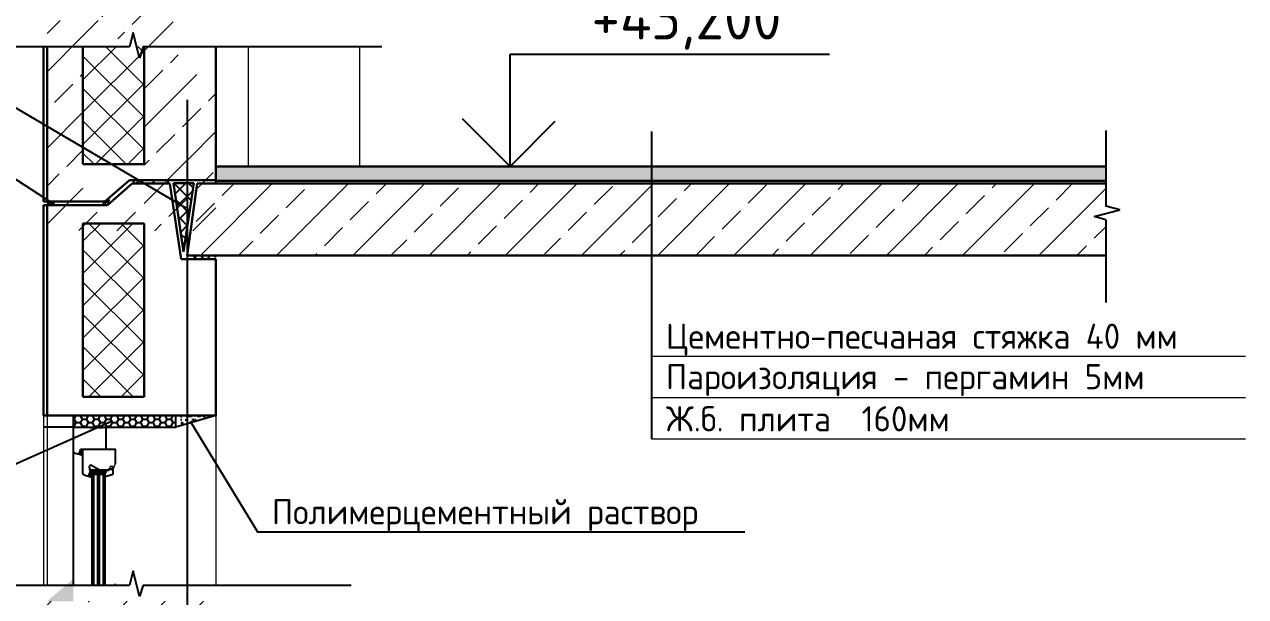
# Model space of a CAD drawing. Header units: millimetres. Extents: x -10163 to 1081624, y -5450 to 230390.
# Drawn here: x 434065 to 437463, y 58586 to 60178 of the extents above; entities that cross this region are included whole.
import ezdxf
from ezdxf.enums import TextEntityAlignment as Align

# ---------------------------------------------------------------- set-up
doc = ezdxf.new("R2010")
doc.units = ezdxf.units.MM
doc.linetypes.add('CENTER2', pattern=[28.575, 19.05, -3.175, 3.175, -3.175])
for name, color, linetype, lineweight in [('0.09', 40, 'Continuous', 9), ('0.3', 40, 'Continuous', 30), ('bold', 7, 'Continuous', 35), ('RAZMER', 250, 'Continuous', 13), ('разрез по стене', 150, 'Continuous', 25)]:
    doc.layers.add(name, color=color, linetype=linetype, lineweight=lineweight)
for name, color, linetype in [('0разрез', 7, 'Continuous'), ('1-VIS', 7, 'Continuous'), ('G_S1', 3, 'Continuous'), ('GASKET', 5, 'Continuous'), ('PVC', 7, 'Continuous'), ('ВЫНОСКИ_Р_СТ', 130, 'Continuous'), ('ГЕРМЕТИК', 50, 'Continuous'), ('НЕНЕСУЩ_СТЕНЫ', 232, 'Continuous'), ('ОКНА_Р_СТ', 90, 'Continuous'), ('оси', 1, 'CENTER2'), ('ПРОКЛАДКА', 250, 'Continuous'), ('РАЗДЕЛИТ_ЛИНИИ', 150, 'Continuous'), ('УПРУГ_РЕЗ_ПРОКЛАДКА', 130, 'Continuous'), ('УТЕПЛИТЕЛЬ', 30, 'Continuous'), ('ШТРИХ_УРП', 120, 'Continuous')]:
    doc.layers.add(name, color=color, linetype=linetype)
doc.layers.add('0с_штрих', color=140, linetype='Continuous', lineweight=9, transparency=0.2)
doc.styles.add('GOST-2.304_Type-B', font='GOST Common.ttf')
doc.styles.add('Чертеж250', font='', dxfattribs={"height": 250})
doc.styles.get('Чертеж250').set_extended_font_data('GOST type B')
pattern_1 = [(45, (408442.3, 49210.33), (-106.066, 106.066), []), (45, (408548.2, 49210.33), (-106.066, 106.066), [72, -30])]
pattern_2 = [(45, (408442.3, 48696.496), (-44.90128, 44.90128), []), (135, (408442.3, 48696.496), (-44.90128, -44.90128), [])]

msp = doc.modelspace()

# ---------------------------------------------------------------- hatches: boundary and pattern name
at = {"layer": '0разрез'}
h = msp.add_hatch(dxfattribs=at)
h.set_pattern_fill('AR-SAND', color=256, scale=0.5, angle=45)
h.set_pattern_definition([(82.5, (-106639.373, -934.839), (-17.8690674, 16.73767446), [0, -19.304, 0, -21.59, 0, -20.6375]), (52.5, (-106639.373, -934.84), (-9.4505464, 41.2366426), [0, -10.414, 0, -17.399, 0, -6.6675]), (12.5, (-106650.418, -945.884), (27.9149913, 28.0166156), [0, -6.35, 0, -22.86, 0, -29.845]), (2.5, (-106650.418, -945.884), (19.1140555, 34.877539), [0, -3.175, 0, -14.986, 0, -17.145])])
h.paths.add_polyline_path([(434200.963, 55605.191), (434127.511, 55542.317), (434200.963, 55542.317), (434200.963, 55566.317)])
h.paths.add_polyline_path([(434200.963, 58596.497), (434200.963, 58635.297), (434127.597, 58572.497), (434200.963, 58572.497)])
at = {"layer": '0с_штрих', "transparency": 33554636}
h = msp.add_hatch(dxfattribs=at)
h.set_pattern_fill('JIS_STN_2.5', color=9, scale=60)
h.set_pattern_definition(pattern_1)
h.paths.add_polyline_path([(434127.511, 60198.841), (434227.511, 60198.841), (434227.511, 60630.362), (434127.511, 60630.362)])
h.paths.add_polyline_path([(434127.511, 60746.345), (434227.511, 60746.345), (434227.511, 61826.182), (434127.511, 61826.182)])
h.paths.add_polyline_path([(434227.511, 60188.841), (434127.511, 60188.841), (434127.511, 59603.841), (434227.511, 59603.841)])
h.paths.add_polyline_path([(434227.511, 58572.497), (434127.511, 58572.497), (434127.511, 57782.497), (434127.511, 57682.497), (434227.511, 57682.497)])
h.paths.add_polyline_path([(434227.511, 57672.497), (434127.511, 57672.497), (434127.511, 57087.497), (434227.511, 57087.497)])
h.paths.add_polyline_path([(434227.511, 55542.317), (434127.511, 55542.317), (434127.511, 54652.317), (434227.511, 54652.317)])
h = msp.add_hatch(dxfattribs=at)
h.set_pattern_fill('JIS_STN_2.5', color=9, scale=60)
h.set_pattern_definition(pattern_1)
h.paths.add_polyline_path([(434517.511, 55542.317), (434397.511, 55542.317), (434397.511, 54712.317), (434517.511, 54712.317)])
h.paths.add_polyline_path([(434597.511, 55542.317), (434517.511, 55542.317), (434517.511, 54712.317), (434597.511, 54712.317)])
h.paths.add_polyline_path([(434397.511, 55542.317), (434227.511, 55542.317), (434227.511, 55478.906), (434397.511, 55478.906)])
h.paths.add_polyline_path([(434357.006, 54712.317), (434397.511, 54712.317), (434397.511, 54756.752), (434227.511, 54756.752), (434227.511, 54652.317), (434288.5, 54652.317)])
h.paths.add_polyline_path([(434517.511, 57522.497), (434501.077, 57522.497), (434469.603, 57732.497), (434397.511, 57732.497), (434397.511, 57087.497), (434517.511, 57087.497)])
h.paths.add_polyline_path([(434597.511, 57522.497), (434517.511, 57522.497), (434517.511, 57087.497), (434597.511, 57087.497)])
edge = h.paths.add_edge_path(flags=16)
edge.add_arc((434570.572, 57110.795), 1.25, 0, 360)
h.paths.add_polyline_path([(434397.511, 57139.51), (434227.511, 57139.51), (434227.511, 57087.497), (434297.511, 57087.497), (434397.511, 57087.497)])
h.paths.add_polyline_path([(434397.511, 57732.497), (434364.272, 57732.497), (434295.765, 57672.497), (434227.511, 57672.497), (434227.511, 57621.401), (434397.511, 57621.401)])
h.paths.add_polyline_path([(434397.511, 57786.931), (434227.511, 57786.931), (434227.511, 57682.497), (434288.5, 57682.497), (434357.006, 57742.497), (434397.511, 57742.497)])
h.paths.add_polyline_path([(434517.511, 58572.497), (434397.511, 58572.497), (434397.511, 57742.497), (434517.511, 57742.497)])
h.paths.add_polyline_path([(434597.511, 58572.497), (434517.511, 58572.497), (434517.511, 57742.497), (434597.511, 57742.497)])
h.paths.add_polyline_path([(434397.511, 58572.497), (434227.511, 58572.497), (434227.511, 58514.371), (434397.511, 58514.371)])
edge = h.paths.add_edge_path()
edge.add_line((434597.511, 60038.841), (434517.511, 60038.841))
edge.add_line((434517.511, 60038.841), (434518.694, 59627.377))
edge.add_arc((434519.944, 59627.377), 1.25, 0, 180, ccw=False)
edge.add_arc((434519.944, 59627.377), 1.25, -180, 0, ccw=False)
edge.add_line((434518.694, 59627.377), (434518.69, 59603.841))
edge.add_line((434518.69, 59603.841), (434597.511, 59603.841))
edge.add_line((434597.511, 59603.841), (434597.511, 60038.841))
edge = h.paths.add_edge_path(flags=16)
edge.add_arc((434570.572, 59627.139), 1.25, 0, 360)
h.paths.add_polyline_path([(434517.511, 60038.841), (434501.077, 60038.841), (434469.603, 60248.841), (434397.511, 60248.841), (434397.511, 59603.841), (434517.511, 59603.841)])
h.paths.add_polyline_path([(434397.511, 59655.854), (434227.511, 59655.854), (434227.511, 59603.841), (434397.511, 59603.841)])
h.paths.add_polyline_path([(434397.511, 60248.841), (434364.272, 60248.841), (434295.765, 60188.841), (434227.511, 60188.841), (434227.511, 60137.745), (434397.511, 60137.745)])
h.paths.add_polyline_path([(434397.511, 60303.275), (434227.511, 60303.275), (434227.511, 60198.841), (434288.5, 60198.841), (434357.006, 60258.841), (434397.511, 60258.841)])
h.paths.add_polyline_path([(434517.511, 60630.362), (434397.511, 60630.362), (434397.511, 60258.841), (434517.511, 60258.841)])
h.paths.add_polyline_path([(434597.511, 60630.362), (434517.511, 60630.362), (434517.511, 60258.841), (434597.511, 60258.841)])
h.paths.add_polyline_path([(434597.511, 61666.182), (434517.511, 61666.182), (434517.511, 60746.345), (434597.511, 60746.345)])
h.paths.add_polyline_path([(434517.511, 61666.182), (434501.077, 61666.182), (434475.598, 61826.182), (434397.511, 61826.182), (434397.511, 60746.345), (434517.511, 60746.345)])
h = msp.add_hatch(dxfattribs=at)
h.set_pattern_fill('ANSI37', color=0, scale=20, style=0)
h.set_pattern_definition(pattern_2)
h.paths.add_polyline_path([(434397.511, 60116.526), (434227.511, 60116.526), (434227.511, 59789.439), (434397.511, 59789.439)])
h = msp.add_hatch(dxfattribs=at)
h.set_pattern_fill('AR-SAND', color=9, scale=0.6, angle=-90)
h.set_pattern_definition([(307.5, (408442.3, 48704.496), (29.364794, 0.960019), [0, -23.1648, 0, -25.908, 0, -24.765]), (277.5, (408442.3, 48704.496), (43.009506, -26.971397), [0, -12.4968, 0, -20.8788, 0, -8.001]), (237.5, (408442.3, 48723.241), (0.086231, -47.459542), [0, -7.62, 0, -27.432, 0, -35.814]), (227.5, (408442.3, 48723.24), (13.37576, -45.813387), [0, -3.81, 0, -17.9832, 0, -20.574])])
h.paths.add_polyline_path([(437073.86, 59783.005), (434597.511, 59783.005), (434597.511, 59743.005), (437073.86, 59743.005)])
h = msp.add_hatch(dxfattribs=at)
h.set_pattern_fill('JIS_STN_2.5', color=9, scale=60)
h.set_pattern_definition([(45, (408442.3, 48696.5), (-106.066, 106.066), []), (45, (408548.2, 48696.5), (-106.066, 106.066), [72, -30])])
h.paths.add_polyline_path([(437073.86, 59535.005), (437073.86, 59634.042), (437041.89, 59643.987), (437113.068, 59662.22), (437073.86, 59671.834), (437073.86, 59735.005), (434545.724, 59735.005), (434517.511, 59535.005), (434597.511, 59535.005)])
h = msp.add_hatch(dxfattribs=at)
h.set_pattern_fill('ANSI37', color=0, scale=20, style=0)
h.set_pattern_definition(pattern_2)
h.paths.add_polyline_path([(434227.511, 59142.018), (434397.511, 59142.018), (434397.511, 59623.909), (434227.511, 59623.909)])
at = {"layer": '1-VIS'}
h = msp.add_hatch(dxfattribs=at)
h.set_pattern_fill('ANSI38', scale=0.518883, style=0)
h.set_pattern_definition([(45, (429191.4909, 71793.5949), (-1.1649254, 1.1649254), []), (135, (429191.4909, 71793.5949), (-3.49477619, 1.1649254), [4.1186332, -2.4711799])])
h.paths.add_polyline_path([(434139.198, 59685.382), (434127.511, 59685.382), (434127.511, 59685.382, -0.78120662), (434127.511, 59675.005), (434139.198, 59675.005)])
at = {"layer": 'ОКНА_Р_СТ'}
h = msp.add_hatch(dxfattribs=at)
h.set_pattern_fill('HONEY', color=0, scale=90, style=0)
h.set_pattern_definition([(0, (421080.201, 67059.218), (16.875, 9.742786), [11.25, -22.5]), (120, (421080.201, 67059.218), (-16.875, 9.742786), [11.25, -22.5]), (60, (421080.201, 67059.218), (4e-08, 19.4855716), [-22.5, 11.25])])
h.paths.add_polyline_path([(434200.784, 59090.005), (434200.87, 59057.545), (434379.511, 59057.545), (434417.511, 59057.545), (434430.95, 59057.545), (434486.003, 59057.545), (434486.003, 59090.005)])
h = msp.add_hatch(dxfattribs=at)
h.set_pattern_fill('AR-SAND', color=0, scale=10, style=0)
h.set_pattern_definition([(37.5, (421080.2, 67059.218), (-0.629934, 19.268238), [0, -15.2, 0, -17, 0, -16.25]), (7.5, (421080.2, 67059.218), (17.697767, 28.22146), [0, -8.2, 0, -13.7, 0, -5.25]), (327.5, (421067.9, 67059.218), (31.141419, 0.05659), [0, -5, 0, -18, 0, -23.5]), (317.5, (421067.9, 67059.218), (30.061266, 8.776756), [0, -2.5, 0, -11.8, 0, -13.5])])
h.paths.add_polyline_path([(434597.511, 59090.005), (434497.511, 59090.005), (434497.511, 59063.21)])
at = {"layer": 'ПРОКЛАДКА'}
h = msp.add_hatch(dxfattribs=at)
h.set_pattern_fill('ANSI31', color=0, scale=250, style=0)
h.set_pattern_definition([(45, (421100.2, 67099.218), (-22.09709, 22.09709), [])])
h.paths.add_polyline_path([(434464.272, 59735.005), (434464.272, 59745.005), (434369.272, 59745.005), (434369.272, 59735.005)])
at = {"layer": 'УТЕПЛИТЕЛЬ'}
h = msp.add_hatch(dxfattribs=at)
h.set_pattern_fill('ANSI37', color=0, scale=230, style=0)
h.set_pattern_definition([(45, (421100.2, 67099.218), (-20.32932, 20.32932), []), (135, (421100.2, 67099.218), (-20.32932, -20.32932), [])])
h.paths.add_polyline_path([(434535.875, 59736.741), (434479.451, 59736.741), (434507.663, 59544.979)])
at = {"layer": 'ШТРИХ_УРП'}
h = msp.add_hatch(dxfattribs=at)
h.set_pattern_fill('HONEY', color=0, scale=50, style=0)
h.set_pattern_definition([(0, (421054.332, 67099.2184), (9.375, 5.4126587), [6.25, -12.5]), (120, (421054.332, 67099.2184), (-9.375, 5.4126588), [6.25, -12.5]), (60, (421054.332, 67099.2184), (2e-08, 10.8253175), [-12.5, 6.25])])
h.paths.add_polyline_path([(434303.279, 59688.457), (434301.182, 59688.964), (434280.006, 59675.005), (434298.908, 59675.005)])
h = msp.add_hatch(dxfattribs=at)
h.set_pattern_fill('HONEY', color=0, scale=100, style=0)
h.set_pattern_definition([(0, (421100.201, 67059.218), (18.75, 10.8253175), [12.5, -25]), (120, (421100.201, 67059.218), (-18.75, 10.8253176), [12.5, -25]), (60, (421100.201, 67059.218), (4e-08, 21.650635), [-25, 12.5])])
h.paths.add_polyline_path([(434597.511, 59535.005), (434537.511, 59535.005), (434537.511, 59525.005), (434597.511, 59525.005)])

# ---------------------------------------------------------------- linework, layer by layer
for p, q in [((435416.096, 59783.005), (435416.096, 60094.989)), ((435416.096, 60094.989), (436305.502, 60094.989)), ((435416.096, 59783.005), (435283.868, 59915.233)), ((435416.096, 59783.005), (435541.979, 59908.887)), ((434220.87, 58991.745), (434220.87, 58995.691)), ((434220.87, 58995.691), (434220.87, 58995.691)), ((434220.87, 58995.691), (434227.545, 58995.686)), ((434271.545, 58936.886), (434271.545, 58939.068)), ((434272.545, 58939.068), (434271.545, 58939.068))]:
    msp.add_line(p, q)
at = {"color": 1, "linetype": 'Continuous', "lineweight": 25}
for p, q in [((434250.742, 58935.58), (434290.753, 58938.568)), ((434290.753, 58935.58), (434250.742, 58938.568))]:
    msp.add_line(p, q, dxfattribs=at)
at = {"color": 5}
for p, q in [((434257.78, 58931.8), (434256.78, 58931.8)), ((434257.78, 58930.8), (434256.78, 58930.8)), ((434257.78, 58929.8), (434256.78, 58929.8)), ((434257.78, 58928.8), (434256.78, 58928.8)), ((434257.78, 58927.8), (434256.78, 58927.8)), ((434257.78, 58931.8), (434257.78, 58932.8)), ((434258.78, 58931.8), (434258.78, 58932.8)), ((434259.78, 58931.8), (434259.78, 58932.8)), ((434260.78, 58931.8), (434260.78, 58932.8)), ((434261.78, 58931.8), (434261.78, 58932.8)), ((434262.78, 58931.8), (434262.78, 58932.8)), ((434263.78, 58931.8), (434263.78, 58932.8)), ((434264.78, 58931.8), (434264.78, 58932.8)), ((434265.78, 58931.8), (434265.78, 58932.8)), ((434266.78, 58931.8), (434266.78, 58932.8)), ((434267.78, 58931.8), (434267.78, 58932.8)), ((434267.78, 58931.8), (434267.78, 58932.8)), ((434267.78, 58931.8), (434268.78, 58931.8)), ((434268.78, 58930.8), (434267.78, 58930.8)), ((434268.78, 58929.8), (434267.78, 58929.8)), ((434268.78, 58928.8), (434267.78, 58928.8)), ((434268.78, 58927.8), (434267.78, 58927.8)), ((434268.78, 58931.8), (434268.78, 58932.8)), ((434273.78, 58931.8), (434272.78, 58931.8)), ((434273.78, 58930.8), (434272.78, 58930.8)), ((434273.78, 58929.8), (434272.78, 58929.8)), ((434273.78, 58928.8), (434272.78, 58928.8)), ((434273.78, 58927.8), (434272.78, 58927.8)), ((434273.78, 58931.8), (434273.78, 58932.8)), ((434274.78, 58931.8), (434274.78, 58932.8)), ((434275.78, 58931.8), (434275.78, 58932.8)), ((434276.78, 58931.8), (434276.78, 58932.8)), ((434277.78, 58931.8), (434277.78, 58932.8)), ((434278.78, 58931.8), (434278.78, 58932.8)), ((434279.78, 58931.8), (434279.78, 58932.8)), ((434280.78, 58931.8), (434280.78, 58932.8)), ((434281.78, 58931.8), (434281.78, 58932.8)), ((434282.78, 58931.8), (434282.78, 58932.8)), ((434283.78, 58931.8), (434283.78, 58932.8)), ((434283.78, 58931.8), (434283.78, 58932.8)), ((434283.78, 58931.8), (434284.78, 58931.8)), ((434284.78, 58930.8), (434283.78, 58930.8)), ((434284.78, 58929.8), (434283.78, 58929.8)), ((434284.78, 58928.8), (434283.78, 58928.8)), ((434284.78, 58927.8), (434283.78, 58927.8)), ((434284.78, 58931.8), (434284.78, 58932.8)), ((434257.78, 58926.8), (434256.78, 58926.8)), ((434257.78, 58926.3), (434256.78, 58926.3)), ((434257.78, 58926.3), (434257.78, 58925.3)), ((434258.78, 58926.3), (434258.78, 58925.3)), ((434259.78, 58926.3), (434259.78, 58925.3)), ((434260.78, 58926.3), (434260.78, 58925.3)), ((434261.78, 58926.3), (434261.78, 58925.3)), ((434262.78, 58926.3), (434262.78, 58925.3)), ((434263.78, 58926.3), (434263.78, 58925.3)), ((434264.78, 58926.3), (434264.78, 58925.3)), ((434265.78, 58926.3), (434265.78, 58925.3)), ((434266.78, 58926.3), (434266.78, 58925.3)), ((434268.78, 58926.8), (434267.78, 58926.8)), ((434267.78, 58926.3), (434267.78, 58925.3)), ((434267.78, 58926.3), (434267.78, 58925.3)), ((434267.78, 58926.3), (434268.78, 58926.3)), ((434268.78, 58926.3), (434268.78, 58925.3)), ((434273.78, 58926.8), (434272.78, 58926.8)), ((434273.78, 58926.3), (434272.78, 58926.3)), ((434273.78, 58926.3), (434273.78, 58925.3)), ((434274.78, 58926.3), (434274.78, 58925.3)), ((434275.78, 58926.3), (434275.78, 58925.3)), ((434276.78, 58926.3), (434276.78, 58925.3)), ((434277.78, 58926.3), (434277.78, 58925.3)), ((434278.78, 58926.3), (434278.78, 58925.3)), ((434279.78, 58926.3), (434279.78, 58925.3)), ((434280.78, 58926.3), (434280.78, 58925.3)), ((434281.78, 58926.3), (434281.78, 58925.3)), ((434282.78, 58926.3), (434282.78, 58925.3)), ((434284.78, 58926.8), (434283.78, 58926.8)), ((434283.78, 58926.3), (434283.78, 58925.3)), ((434283.78, 58926.3), (434283.78, 58925.3)), ((434283.78, 58926.3), (434284.78, 58926.3)), ((434284.78, 58926.3), (434284.78, 58925.3))]:
    msp.add_line(p, q, dxfattribs=at)
at = {"color": 1, "linetype": 'Continuous', "lineweight": 25}
msp.add_lwpolyline([(434252.752, 58935.58), (434250.742, 58935.58), (434250.742, 58938.568), (434290.753, 58938.568), (434290.753, 58935.58)], close=True, dxfattribs=at)
at = {"color": 5}
for points in [[(434268.78, 58932.8), (434268.78, 58925.3), (434256.78, 58925.3), (434256.78, 58932.8)], [(434267.78, 58931.8), (434267.78, 58926.3), (434257.78, 58926.3), (434257.78, 58931.8)], [(434284.78, 58932.8), (434284.78, 58925.3), (434272.78, 58925.3), (434272.78, 58932.8)], [(434283.78, 58931.8), (434283.78, 58926.3), (434273.78, 58926.3), (434273.78, 58931.8)]]:
    msp.add_lwpolyline(points, close=True, dxfattribs=at)
at = {"layer": '0.09'}
for p, q in [((434117.511, 59090.005), (434117.511, 58617.765)), ((434127.511, 59090.005), (434127.511, 58617.765)), ((434597.511, 59090.005), (434597.511, 58617.765))]:
    msp.add_line(p, q, dxfattribs=at)
at = {"layer": '0.09', "ltscale": 10}
msp.add_lwpolyline([(434997.511, 60116.526), (434997.511, 59783.005), (434688.026, 59783.005), (434688.026, 60116.526)], dxfattribs=at)
at = {"layer": '0.3'}
for p, q in [((434117.511, 60116.526), (434117.511, 59685.005)), ((434127.511, 60116.526), (434127.511, 59685.005)), ((434227.511, 60116.526), (434227.511, 59789.439)), ((434397.511, 60116.526), (434397.511, 59789.439)), ((434597.511, 60116.526), (434597.511, 59735.005)), ((434397.511, 59789.439), (434227.511, 59789.439)), ((434597.511, 59783.005), (437073.86, 59783.005)), ((434545.724, 59735.005), (437073.86, 59735.005)), ((434597.511, 59743.005), (437073.86, 59743.005)), ((434127.511, 59685.005), (434117.511, 59685.005)), ((434117.511, 59675.005), (434117.511, 59090.005)), ((434127.511, 59675.005), (434117.511, 59675.005)), ((434127.511, 59675.005), (434127.511, 59090.005)), ((434227.511, 59623.909), (434227.511, 59142.018)), ((434227.511, 59623.909), (434397.511, 59623.909)), ((434397.511, 59623.909), (434397.511, 59142.018)), ((434597.511, 59525.005), (434501.077, 59525.005)), ((434517.511, 59535.005), (434597.511, 59535.005)), ((434545.724, 59535.005), (437073.86, 59535.005)), ((434597.511, 59525.005), (434597.511, 59090.005)), ((434397.511, 59142.018), (434227.511, 59142.018)), ((434597.511, 59090.005), (434127.511, 59090.005))]:
    msp.add_line(p, q, dxfattribs=at)
at = {"layer": '0.3', "color": 0}
for p, q in [((434288.5, 59685.005), (434357.006, 59745.005)), ((434597.511, 59745.005), (434357.006, 59745.005)), ((434295.765, 59675.005), (434364.272, 59735.005)), ((434469.603, 59735.005), (434364.272, 59735.005)), ((434469.603, 59735.005), (434501.077, 59525.005)), ((434479.451, 59736.741), (434507.663, 59544.979)), ((434535.875, 59736.741), (434479.451, 59736.741)), ((434535.875, 59736.741), (434507.663, 59544.979)), ((434545.724, 59735.005), (434517.511, 59535.005)), ((434127.511, 59685.005), (434288.5, 59685.005)), ((434127.511, 59675.005), (434295.765, 59675.005))]:
    msp.add_line(p, q, dxfattribs=at)
at = {"layer": '0.3', "lineweight": 30}
msp.add_line((434127.511, 59090.005), (434117.511, 59090.005), dxfattribs=at)
at = {"layer": '0разрез'}
for points in [[(434514.48, 59667.18), (434003.384, 59967.708), (432624.677, 59967.708)], [(434143.761, 59679.892), (434007.857, 59767.741), (432604.795, 59767.741)], [(434309.199, 59074.139), (433735.606, 58818.565)], [(434526.331, 59074.175), (434713.299, 58765.825), (436069.037, 58765.825)]]:
    msp.add_lwpolyline(points, dxfattribs=at)
at = {"layer": 'bold'}
msp.add_arc((434126.217, 59680.194), 5.348, 284.0049, 75.9951, dxfattribs=at)
at = {"layer": 'G_S1'}
for points in [[(434252.78, 58617.765), (434252.78, 58935.58), (434256.78, 58935.58), (434256.78, 58617.765)], [(434268.78, 58617.765), (434268.78, 58935.58), (434272.78, 58935.58), (434272.78, 58617.765)], [(434284.78, 58617.765), (434284.78, 58935.58), (434288.78, 58935.58), (434288.78, 58617.765)]]:
    msp.add_lwpolyline(points, dxfattribs=at)
at = {"layer": 'GASKET', "color": 5, "linetype": 'Continuous'}
for points in [[(434224.696, 58988.663, 0.41421356), (434223.996, 58989.363), (434223.896, 58989.363, 0.41421356), (434223.596, 58989.063), (434223.596, 58988.216), (434223.296, 58988.043, -0.57735027), (434222.396, 58988.563), (434222.396, 58989.013, 0.41421356), (434221.896, 58989.513), (434221.596, 58989.513, 0.02002407), (434221.316, 58989.502, 0.39094688), (434220.396, 58988.505), (434220.396, 58983.521, 0.39094688), (434221.316, 58982.524), (434221.596, 58982.513), (434221.896, 58982.513, 0.41421356), (434222.396, 58983.013), (434222.396, 58983.463, -0.57735027), (434223.296, 58983.982), (434223.596, 58983.809), (434223.596, 58979.762), (434226.98, 58978.748, 0.50233418), (434227.366, 58979.035), (434227.366, 58985.797), (434224.928, 58986.528, -0.34941809), (434224.696, 58986.82)], [(434250.11, 58929.422, 0.41421356), (434249.41, 58930.122), (434249.31, 58930.122, 0.41421356), (434249.01, 58929.822), (434249.01, 58928.976), (434248.71, 58928.802, -0.57735027), (434247.81, 58929.322), (434247.81, 58929.772, 0.41421356), (434247.31, 58930.272), (434247.01, 58930.272, 0.02002407), (434246.73, 58930.261, 0.39094688), (434245.81, 58929.264), (434245.81, 58924.28, 0.39094688), (434246.73, 58923.283), (434247.01, 58923.272), (434247.31, 58923.272, 0.41421356), (434247.81, 58923.772), (434247.81, 58924.222, -0.57735027), (434248.71, 58924.742), (434249.01, 58924.568), (434249.01, 58920.522), (434252.393, 58919.507, 0.50233418), (434252.78, 58919.795), (434252.78, 58926.556), (434250.342, 58927.287, -0.34941809), (434250.11, 58927.579)]]:
    msp.add_lwpolyline(points, format="xyb", close=True, dxfattribs=at)
at = {"layer": 'PVC'}
for p, q in [((434203.738, 59057.545), (434212.333, 59057.545)), ((434259.408, 59057.545), (434268.003, 59057.545)), ((434279.138, 59057.545), (434288.003, 59057.545)), ((434230.413, 58995.686), (434239.007, 58995.686)), ((434286.083, 58995.686), (434294.677, 58995.686)), ((434305.813, 58995.686), (434314.677, 58995.686)), ((434220.67, 58989.895), (434220.37, 58989.895)), ((434220.37, 58982.895), (434220.67, 58982.895)), ((434221.17, 58988.945), (434221.17, 58989.395)), ((434221.17, 58983.395), (434221.17, 58983.845)), ((434222.37, 58988.599), (434222.07, 58988.426)), ((434222.07, 58984.365), (434222.37, 58984.192)), ((434222.37, 58990.245), (434222.37, 58988.599)), ((434222.37, 58984.192), (434222.37, 58980.545)), ((434245.06, 58946.92), (434247.499, 58933.087)), ((434248.63, 58951.093), (434245.34, 58947.803)), ((434247.345, 58928.036), (434247.045, 58928.036)), ((434247.545, 58932.566), (434247.545, 58929.886)), ((434247.845, 58927.086), (434247.845, 58927.536)), ((434249.045, 58928.386), (434249.045, 58926.74)), ((434268.545, 58940.451), (434249.837, 58951.252)), ((434269.045, 58936.886), (434269.045, 58939.585)), ((434271.045, 58936.386), (434269.545, 58936.386)), ((434271.545, 58936.886), (434271.545, 58936.886)), ((434288.78, 58925.438), (434294.304, 58936.213)), ((434288.78, 58919.864), (434288.78, 58931.012)), ((434296.463, 58937.564), (434299.545, 58937.564)), ((434300.045, 58938.064), (434300.045, 58938.464)), ((434302.145, 58940.564), (434304.457, 58940.564)), ((434304.457, 58940.564), (434310.795, 58940.564)), ((434307.295, 58942.764), (434307.01, 58941.151)), ((434311.545, 58939.814), (434310.795, 58940.564)), ((434311.545, 58928.931), (434311.545, 58939.814)), ((434316.795, 58956.386), (434316.295, 58956.386)), ((434247.045, 58921.036), (434247.345, 58921.036)), ((434247.845, 58921.536), (434247.845, 58921.986)), ((434249.045, 58926.74), (434248.745, 58926.566)), ((434248.745, 58922.506), (434249.045, 58922.332)), ((434249.045, 58922.332), (434249.045, 58918.686)), ((434288.78, 58919.58), (434308.83, 58925.143))]:
    msp.add_line(p, q, dxfattribs=at)
at = {"layer": 'PVC', "linetype": 'Continuous', "lineweight": 0}
for p, q in [((434287.245, 58938.568), (434273.045, 58938.568)), ((434287.545, 58938.868), (434287.245, 58938.568)), ((434287.845, 58938.568), (434287.545, 58938.868)), ((434297.045, 58938.568), (434287.845, 58938.568)), ((434297.545, 58940.068), (434297.545, 58939.068)), ((434299.916, 58940.568), (434298.045, 58940.568)), ((434302.578, 58940.745), (434299.916, 58940.568)), ((434302.973, 58947.564), (434301.973, 58946.564)), ((434301.973, 58946.564), (434303.035, 58941.344)), ((434310.711, 58947.564), (434302.973, 58947.564)), ((434307.052, 58941.335), (434307.285, 58942.651)), ((434310.295, 58940.564), (434307.512, 58940.749)), ((434307.777, 58943.064), (434309.237, 58943.064)), ((434309.698, 58943.37), (434311.172, 58946.87)), ((434310.795, 58940.564), (434310.295, 58940.564)), ((434311.545, 58941.314), (434310.795, 58940.564)), ((434317.545, 58955.564), (434311.545, 58941.314))]:
    msp.add_line(p, q, dxfattribs=at)
at = {"layer": 'PVC'}
for points in [[(434221.993, 58980.255), (434206.8, 58984.326, -0.33945426), (434200.87, 58992.054), (434200.87, 59057.545), (434290.87, 59057.545), (434290.87, 59018.995), (434290.87, 59018.995), (434290.87, 59018.995), (434290.87, 59018.995)], [(434248.667, 58918.396), (434233.474, 58922.467, -0.33945426), (434227.545, 58930.195), (434227.545, 58995.686), (434317.545, 58995.686), (434317.545, 58957.136), (434316.795, 58956.386), (434317.545, 58955.636), (434317.545, 58955.636)]]:
    msp.add_lwpolyline(points, format="xyb", dxfattribs=at)
for centre, radius, start, end in [((434220.37, 58986.395), 3.5, 90, 270), ((434220.67, 58989.395), 0.5, 0, 90), ((434220.67, 58983.395), 0.5, 270, 0), ((434221.37, 58991.745), 0.5, 180, 270), ((434221.77, 58988.945), 0.6, 180, 300), ((434221.77, 58983.845), 0.6, 60, 180), ((434221.37, 58990.245), 1, 0, 90), ((434222.07, 58980.545), 0.3, 255, 0), ((434247.045, 58924.536), 3.5, 90, 270), ((434246.045, 58947.094), 1, 134.806907, 190), ((434247.345, 58927.536), 0.5, 0, 90), ((434244.545, 58932.566), 3, 0, 10), ((434248.045, 58929.886), 0.5, 180, 270), ((434248.045, 58928.386), 1, 0, 90), ((434249.337, 58950.386), 1, 60, 135), ((434268.045, 58939.585), 1, 0, 60), ((434269.545, 58936.886), 0.5, 180, 270), ((434271.045, 58936.886), 0.5, 270, 0), ((434296.463, 58935.164), 2.4, 90, 154.079529), ((434299.545, 58938.064), 0.5, 270, 0), ((434302.145, 58938.464), 2.1, 90, 180), ((434307.545, 58928.931), 4, 288.748095, 0), ((434247.345, 58921.536), 0.5, 270, 0), ((434248.445, 58927.086), 0.6, 180, 300), ((434248.445, 58921.986), 0.6, 60, 180), ((434248.745, 58918.686), 0.3, 255, 0)]:
    msp.add_arc(centre, radius, start, end, dxfattribs=at)
at = {"layer": 'PVC', "linetype": 'Continuous', "lineweight": 0}
for centre, start, end in [((434273.045, 58939.068), 180, 270), ((434297.045, 58939.068), 270, 0), ((434298.045, 58940.068), 90, 180), ((434302.545, 58941.244), 273.8, 11.5), ((434307.545, 58941.248), 170, 266.2), ((434307.777, 58942.564), 90, 170), ((434309.237, 58943.564), 270, 337.166346), ((434310.711, 58947.064), 337.166346, 90)]:
    msp.add_arc(centre, 0.5, start, end, dxfattribs=at)
at = {"layer": 'RAZMER', "color": 0}
for p, q in [((435809.792, 59254.4), (437463.018, 59254.4)), ((435809.792, 59139.4), (437463.018, 59139.4)), ((435809.792, 59024.4), (437463.018, 59024.4))]:
    msp.add_line(p, q, dxfattribs=at)
at = {"layer": 'ВЫНОСКИ_Р_СТ', "color": 0}
msp.add_line((435809.792, 59880.321), (435809.792, 59024.4), dxfattribs=at)
at = {"layer": 'ГЕРМЕТИК', "color": 0, "const_width": 5}
msp.add_lwpolyline([(434141.261, 59679.892, 1), (434146.261, 59679.892, 1)], format="xyb", close=True, dxfattribs=at)
at = {"layer": 'НЕНЕСУЩ_СТЕНЫ', "color": 0}
msp.add_line((434597.511, 59090.005), (434367.511, 59090.005), dxfattribs=at)
at = {"layer": 'ОКНА_Р_СТ', "color": 0}
for p, q in [((434597.511, 59090.005), (434486.003, 59057.545)), ((434291.63, 59057.545), (434291.63, 58995.686))]:
    msp.add_line(p, q, dxfattribs=at)
at = {"layer": 'оси', "ltscale": 100, "transparency": 33554687}
msp.add_line((434517.511, 62826.182), (434517.511, 54371.75), dxfattribs=at)
at = {"layer": 'ПРОКЛАДКА', "color": 0}
for p, q in [((434369.272, 59735.005), (434369.272, 59745.005)), ((434464.272, 59735.005), (434464.272, 59745.005))]:
    msp.add_line(p, q, dxfattribs=at)
at = {"layer": 'РАЗДЕЛИТ_ЛИНИИ', "color": 0}
for p, q in [((434367.118, 60155.734), (434357.504, 60116.526)), ((434385.351, 60084.556), (434367.118, 60155.734)), ((433939.401, 60116.526), (434357.504, 60116.526)), ((434395.296, 60116.526), (434385.351, 60084.556)), ((434395.296, 60116.526), (435059.29, 60116.526)), ((437073.86, 59882.504), (437073.86, 59671.834)), ((437041.89, 59643.987), (437113.068, 59662.22)), ((437073.86, 59634.042), (437041.89, 59643.987)), ((437113.068, 59662.22), (437073.86, 59671.834)), ((437073.86, 59634.042), (437073.86, 59403.975)), ((434367.125, 58656.972), (434357.511, 58617.765)), ((434385.358, 58585.795), (434367.125, 58656.972)), ((433924.037, 58617.765), (434357.511, 58617.765)), ((434395.303, 58617.765), (434385.358, 58585.795)), ((434395.303, 58617.765), (434974.376, 58617.765))]:
    msp.add_line(p, q, dxfattribs=at)
at = {"layer": 'разрез по стене'}
for p, q in [((434597.511, 59735.005), (434597.511, 59743.005)), ((434200.784, 59057.545), (434200.784, 59090.005)), ((434227.511, 59090.005), (434227.511, 59090.005)), ((434227.511, 59090.005), (434297.511, 59090.005)), ((434486.003, 59057.545), (434486.003, 59090.005)), ((434200.87, 59057.545), (434117.511, 59057.545)), ((434200.691, 59057.545), (434200.691, 58617.765)), ((434245.87, 59056.579), (434281.523, 59056.579)), ((434290.87, 59057.545), (434486.003, 59057.545)), ((434317.511, 58620.848), (434317.511, 58617.765))]:
    msp.add_line(p, q, dxfattribs=at)
at = {"layer": 'УПРУГ_РЕЗ_ПРОКЛАДКА', "color": 0}
for p, q in [((434301.182, 59688.964), (434280.006, 59675.005)), ((434537.511, 59525.005), (434537.511, 59535.005))]:
    msp.add_line(p, q, dxfattribs=at)

# ---------------------------------------------------------------- texts
at = {"style": 'Чертеж250'}
msp.add_text('+43,200', height=122.4, dxfattribs=at).set_placement((435642.624, 60136.208))
at = {"layer": 'RAZMER', "color": 0, "style": 'GOST-2.304_Type-B'}
for s, p in [('Цементно-песчаная стяжка 40 мм', (435849.792, 59254.4)), ('Пароизоляция - пергамин 5мм ', (435849.792, 59141.689)), ('Ж.б. плита  160мм', (435849.792, 59024.4)), ('Полимерцементный раствор', (434753.299, 58765.825))]:
    msp.add_text(s, height=70, dxfattribs=at).set_placement(p, align=Align.BOTTOM_LEFT)

doc.saveas('drawing.dxf')
